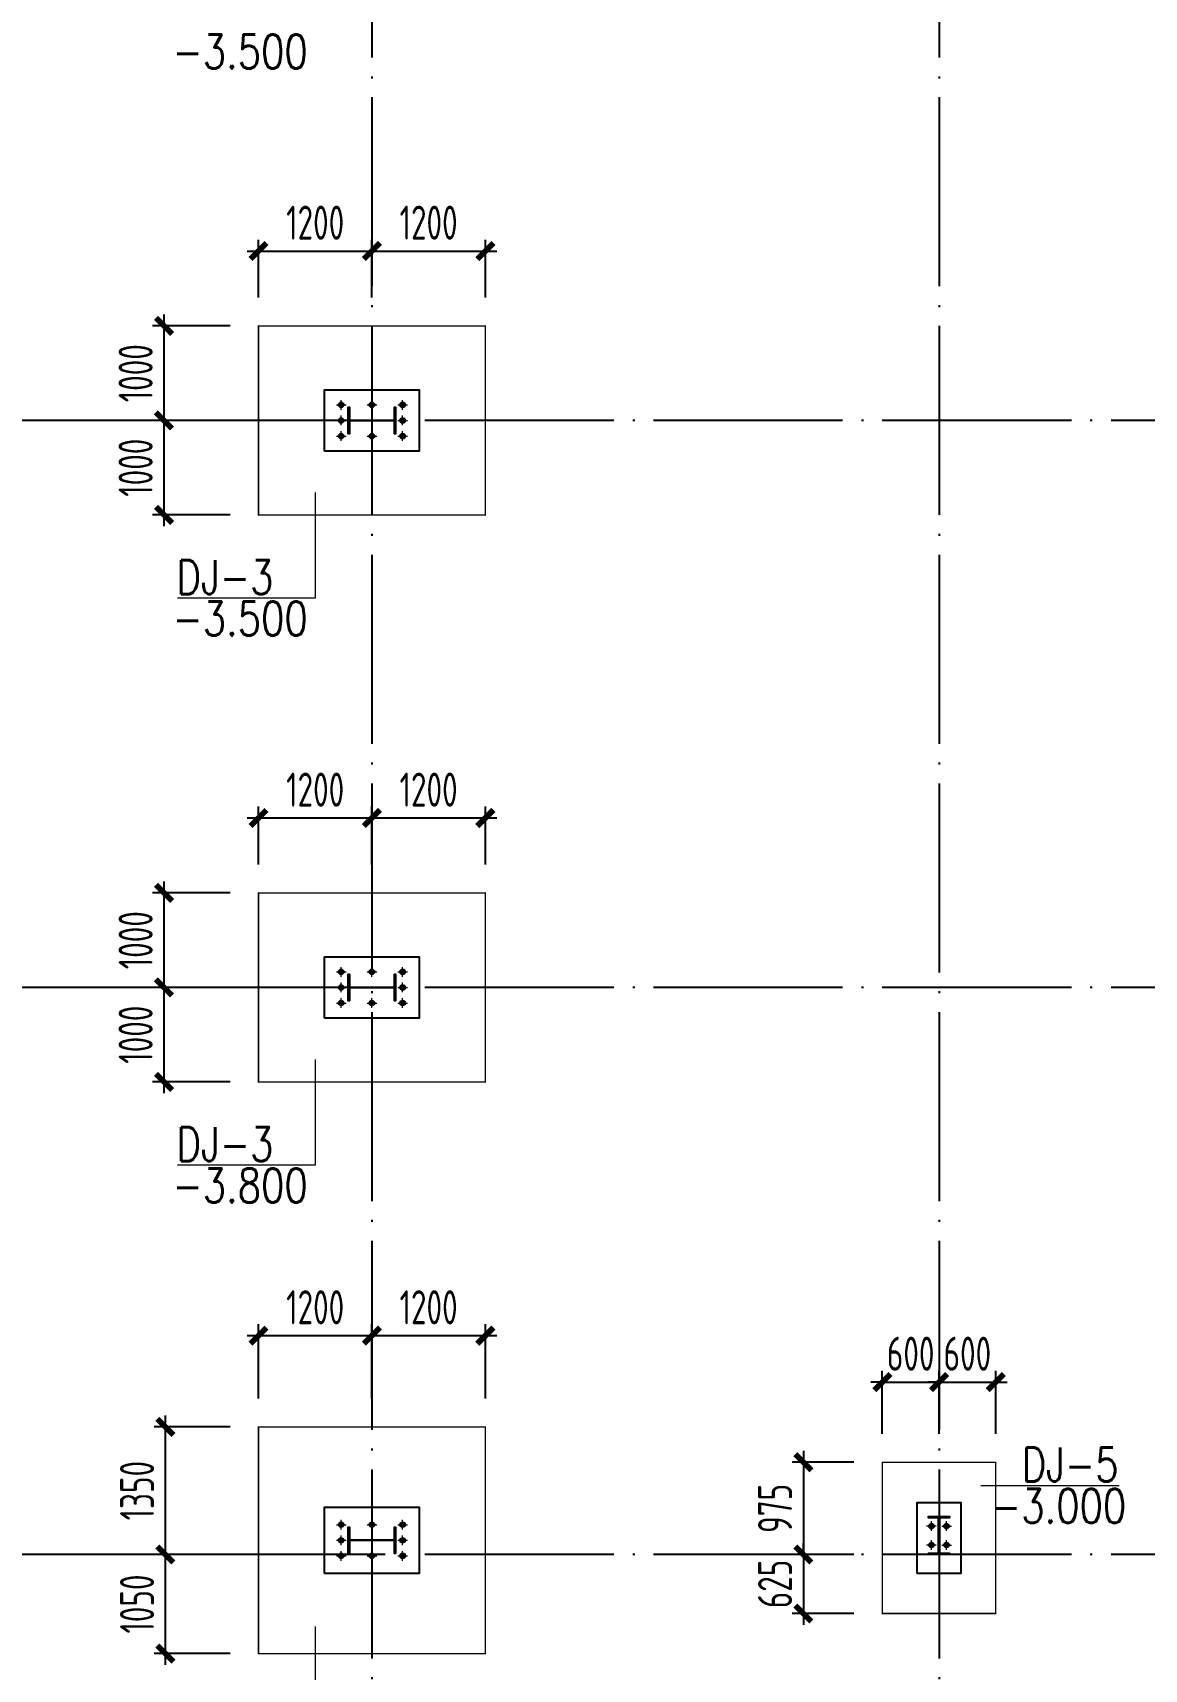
# Model space of a CAD drawing. Extents: x -1389621 to 57380, y -92505 to 283644.
# Drawn here: x -507808 to -496048, y 75852 to 93170 of the extents above; entities that cross this region are included whole.
import ezdxf
from ezdxf.enums import TextEntityAlignment as Align

# ---------------------------------------------------------------- set-up
doc = ezdxf.new("R2010")
doc.units = 0
doc.header["$LTSCALE"] = 100
doc.header["$MEASUREMENT"] = 0
doc.linetypes.add('CENTERX2', pattern=[101.6, 63.5, -12.7, 12.7, -12.7])
doc.linetypes.add('DOTE', pattern=[2.42, 2, -0.2, 0.02, -0.2])
doc.layers.get('0').update_dxf_attribs({"linetype": 'CONTINUOUS'})
doc.layers.get('Defpoints').update_dxf_attribs({"linetype": 'CONTINUOUS'})
for name, color, linetype in [('11000', 4, 'CONTINUOUS'), ('DIM', 3, 'CONTINUOUS'), ('DOTE', 1, 'DOTE'), ('PUB_DIM', 3, 'CONTINUOUS'), ('基础', 41, 'CONTINUOUS'), ('柱子', 3, 'CONTINUOUS'), ('短柱', 2, 'CONTINUOUS')]:
    doc.layers.add(name, color=color, linetype=linetype)
doc.layers.add('PUB_TEXT', color=7, linetype='CONTINUOUS', lineweight=15)
doc.layers.add('轴线', color=1, linetype='CENTERX2', lineweight=13)
doc.styles.add('hztxt', font='txt', dxfattribs={"width": 0.7, "height": 10, "bigfont": 'hztxt.shx'})
doc.styles.add('TSSD_Dimension', font='tssdeng.shx', dxfattribs={"width": 0.7, "bigfont": 'hztxt.shx'})
doc.dimstyles.new('TSSD_100_100', dxfattribs={"dimtxt": 300, "dimasz": 100, "dimexe": 100, "dimexo": 250, "dimgap": 100, "dimtad": 1, "dimdec": 0, "dimzin": 0, "dimdsep": 46, "dimtxsty": 'TSSD_Dimension', "dimblk": 'ARCHTICK', "dimblk1": 'ARCHTICK', "dimblk2": 'ARCHTICK', "dimcen": 0, "dimdle": 100, "dimclrt": 7, "dimadec": 0, "dimazin": 0, "dimtfac": 1, "dimtdec": 0, "dimtix": 1, "dimtmove": 2, "dimatfit": 3, "dimfxl": 0, "dimtolj": 1, "dimtzin": 0, "dimarcsym": 0})

# ---------------------------------------------------------------- blocks, each defined once
blk = doc.blocks.new('_ArchTick')
at = {"color": 0, "linetype": 'ByBlock'}
blk.add_lwpolyline([(-0.71, -0.71, 0.5, 0.5, 0), (0.71, 0.71, 0.5, 0.5, 0)], format="xyseb", dxfattribs=at)
blk = doc.blocks.new('*D1751')
at = {"layer": 'Defpoints', "color": 0, "ltscale": 100}
for p in [(-505419, 90067), (-506419, 89067), (-505419, 89067)]:
    blk.add_point(p, dxfattribs=at)
at = {"layer": 'DIM', "color": 0, "lineweight": -2, "ltscale": 100}
for p, q in [((-505719, 90067), (-506539, 90067)), ((-506419, 90187), (-506419, 88947)), ((-505719, 89067), (-506539, 89067))]:
    blk.add_line(p, q, dxfattribs=at)
at = {"layer": 'DIM', "color": 0, "lineweight": -2, "ltscale": 100, "xscale": 120, "yscale": 120, "zscale": 120}
for p, rotation in [((-506419, 90067), 90), ((-506419, 89067), 270)]:
    blk.add_blockref('_ArchTick', p, dxfattribs=dict(at, rotation=rotation))
at = {"layer": 'DIM', "color": 7, "ltscale": 100, "insert": (-506719, 89567), "char_height": 360, "attachment_point": 5, "rotation": 90, "style": 'TSSD_Dimension'}
blk.add_mtext('\\A1;1000', dxfattribs=at)
blk = doc.blocks.new('*D1752')
at = {"layer": 'Defpoints', "color": 0, "ltscale": 100}
for p in [(-503019, 90860), (-504219, 90067), (-503019, 90067)]:
    blk.add_point(p, dxfattribs=at)
at = {"layer": 'DIM', "color": 0, "lineweight": -2, "ltscale": 100}
for p, q in [((-504219, 90367), (-504219, 90980)), ((-503019, 90367), (-503019, 90980)), ((-504339, 90860), (-502899, 90860))]:
    blk.add_line(p, q, dxfattribs=at)
at = {"layer": 'DIM', "color": 0, "lineweight": -2, "ltscale": 100, "xscale": 120, "yscale": 120, "zscale": 120, "rotation": 180}
blk.add_blockref('_ArchTick', (-504219, 90860), dxfattribs=at)
at = {"layer": 'DIM', "color": 0, "lineweight": -2, "ltscale": 100, "xscale": 120, "yscale": 120, "zscale": 120}
blk.add_blockref('_ArchTick', (-503019, 90860), dxfattribs=at)
at = {"layer": 'DIM', "color": 7, "ltscale": 100, "insert": (-503619, 91160), "char_height": 360, "attachment_point": 5, "style": 'TSSD_Dimension'}
blk.add_mtext('\\A1;1200', dxfattribs=at)
blk = doc.blocks.new('*D1757')
at = {"layer": 'Defpoints', "color": 0, "ltscale": 100}
for p in [(-504219, 90860), (-505419, 90067), (-504219, 90067)]:
    blk.add_point(p, dxfattribs=at)
at = {"layer": 'DIM', "color": 0, "lineweight": -2, "ltscale": 100}
for p, q in [((-505419, 90367), (-505419, 90980)), ((-504219, 90367), (-504219, 90980)), ((-505539, 90860), (-504099, 90860))]:
    blk.add_line(p, q, dxfattribs=at)
at = {"layer": 'DIM', "color": 0, "lineweight": -2, "ltscale": 100, "xscale": 120, "yscale": 120, "zscale": 120, "rotation": 180}
blk.add_blockref('_ArchTick', (-505419, 90860), dxfattribs=at)
at = {"layer": 'DIM', "color": 0, "lineweight": -2, "ltscale": 100, "xscale": 120, "yscale": 120, "zscale": 120}
blk.add_blockref('_ArchTick', (-504219, 90860), dxfattribs=at)
at = {"layer": 'DIM', "color": 7, "ltscale": 100, "insert": (-504819, 91160), "char_height": 360, "attachment_point": 5, "style": 'TSSD_Dimension'}
blk.add_mtext('\\A1;1200', dxfattribs=at)
blk = doc.blocks.new('*D1758')
at = {"layer": 'Defpoints', "color": 0, "ltscale": 100}
for p in [(-505419, 89067), (-506419, 88067), (-505419, 88067)]:
    blk.add_point(p, dxfattribs=at)
at = {"layer": 'DIM', "color": 0, "lineweight": -2, "ltscale": 100}
for p, q in [((-505719, 89067), (-506539, 89067)), ((-506419, 89187), (-506419, 87947)), ((-505719, 88067), (-506539, 88067))]:
    blk.add_line(p, q, dxfattribs=at)
at = {"layer": 'DIM', "color": 0, "lineweight": -2, "ltscale": 100, "xscale": 120, "yscale": 120, "zscale": 120}
for p, rotation in [((-506419, 89067), 90), ((-506419, 88067), 270)]:
    blk.add_blockref('_ArchTick', p, dxfattribs=dict(at, rotation=rotation))
at = {"layer": 'DIM', "color": 7, "ltscale": 100, "insert": (-506719, 88567), "char_height": 360, "attachment_point": 5, "rotation": 90, "style": 'TSSD_Dimension'}
blk.add_mtext('\\A1;1000', dxfattribs=at)
blk = doc.blocks.new('*D1759')
at = {"layer": 'Defpoints', "color": 0, "ltscale": 100}
for p in [(-505419, 84067), (-506419, 83067), (-505419, 83067)]:
    blk.add_point(p, dxfattribs=at)
at = {"layer": 'DIM', "color": 0, "lineweight": -2, "ltscale": 100}
for p, q in [((-506419, 84187), (-506419, 82947)), ((-505719, 84067), (-506539, 84067)), ((-505719, 83067), (-506539, 83067))]:
    blk.add_line(p, q, dxfattribs=at)
at = {"layer": 'DIM', "color": 0, "lineweight": -2, "ltscale": 100, "xscale": 120, "yscale": 120, "zscale": 120}
for p, rotation in [((-506419, 84067), 90), ((-506419, 83067), 270)]:
    blk.add_blockref('_ArchTick', p, dxfattribs=dict(at, rotation=rotation))
at = {"layer": 'DIM', "color": 7, "ltscale": 100, "insert": (-506719, 83567), "char_height": 360, "attachment_point": 5, "rotation": 90, "style": 'TSSD_Dimension'}
blk.add_mtext('\\A1;1000', dxfattribs=at)
blk = doc.blocks.new('*D1760')
at = {"layer": 'Defpoints', "color": 0, "ltscale": 100}
for p in [(-503019, 84860), (-504219, 84067), (-503019, 84067)]:
    blk.add_point(p, dxfattribs=at)
at = {"layer": 'DIM', "color": 0, "lineweight": -2, "ltscale": 100}
for p, q in [((-504219, 84367), (-504219, 84980)), ((-503019, 84367), (-503019, 84980)), ((-504339, 84860), (-502899, 84860))]:
    blk.add_line(p, q, dxfattribs=at)
at = {"layer": 'DIM', "color": 0, "lineweight": -2, "ltscale": 100, "xscale": 120, "yscale": 120, "zscale": 120, "rotation": 180}
blk.add_blockref('_ArchTick', (-504219, 84860), dxfattribs=at)
at = {"layer": 'DIM', "color": 0, "lineweight": -2, "ltscale": 100, "xscale": 120, "yscale": 120, "zscale": 120}
blk.add_blockref('_ArchTick', (-503019, 84860), dxfattribs=at)
at = {"layer": 'DIM', "color": 7, "ltscale": 100, "insert": (-503619, 85160), "char_height": 360, "attachment_point": 5, "style": 'TSSD_Dimension'}
blk.add_mtext('\\A1;1200', dxfattribs=at)
blk = doc.blocks.new('*D1765')
at = {"layer": 'Defpoints', "color": 0, "ltscale": 100}
for p in [(-504219, 84860), (-505419, 84067), (-504219, 84067)]:
    blk.add_point(p, dxfattribs=at)
at = {"layer": 'DIM', "color": 0, "lineweight": -2, "ltscale": 100}
for p, q in [((-505419, 84367), (-505419, 84980)), ((-504219, 84367), (-504219, 84980)), ((-505539, 84860), (-504099, 84860))]:
    blk.add_line(p, q, dxfattribs=at)
at = {"layer": 'DIM', "color": 0, "lineweight": -2, "ltscale": 100, "xscale": 120, "yscale": 120, "zscale": 120, "rotation": 180}
blk.add_blockref('_ArchTick', (-505419, 84860), dxfattribs=at)
at = {"layer": 'DIM', "color": 0, "lineweight": -2, "ltscale": 100, "xscale": 120, "yscale": 120, "zscale": 120}
blk.add_blockref('_ArchTick', (-504219, 84860), dxfattribs=at)
at = {"layer": 'DIM', "color": 7, "ltscale": 100, "insert": (-504819, 85160), "char_height": 360, "attachment_point": 5, "style": 'TSSD_Dimension'}
blk.add_mtext('\\A1;1200', dxfattribs=at)
blk = doc.blocks.new('*D1766')
at = {"layer": 'Defpoints', "color": 0, "ltscale": 100}
for p in [(-505419, 83067), (-506419, 82067), (-505419, 82067)]:
    blk.add_point(p, dxfattribs=at)
at = {"layer": 'DIM', "color": 0, "lineweight": -2, "ltscale": 100}
for p, q in [((-506419, 83187), (-506419, 81947)), ((-505719, 83067), (-506539, 83067)), ((-505719, 82067), (-506539, 82067))]:
    blk.add_line(p, q, dxfattribs=at)
at = {"layer": 'DIM', "color": 0, "lineweight": -2, "ltscale": 100, "xscale": 120, "yscale": 120, "zscale": 120}
for p, rotation in [((-506419, 83067), 90), ((-506419, 82067), 270)]:
    blk.add_blockref('_ArchTick', p, dxfattribs=dict(at, rotation=rotation))
at = {"layer": 'DIM', "color": 7, "ltscale": 100, "insert": (-506719, 82567), "char_height": 360, "attachment_point": 5, "rotation": 90, "style": 'TSSD_Dimension'}
blk.add_mtext('\\A1;1000', dxfattribs=at)
blk = doc.blocks.new('*D1775')
at = {"layer": 'Defpoints', "color": 0, "ltscale": 100}
for p in [(-506404, 78417), (-505419, 78417), (-505419, 77067)]:
    blk.add_point(p, dxfattribs=at)
at = {"layer": 'DIM', "color": 0, "lineweight": -2, "ltscale": 100}
for p, q in [((-506404, 76947), (-506404, 78537)), ((-505719, 78417), (-506524, 78417)), ((-505719, 77067), (-506524, 77067))]:
    blk.add_line(p, q, dxfattribs=at)
at = {"layer": 'DIM', "color": 0, "lineweight": -2, "ltscale": 100, "xscale": 120, "yscale": 120, "zscale": 120}
for p, rotation in [((-506404, 78417), 90), ((-506404, 77067), 270)]:
    blk.add_blockref('_ArchTick', p, dxfattribs=dict(at, rotation=rotation))
at = {"layer": 'DIM', "color": 7, "ltscale": 100, "insert": (-506704, 77742), "char_height": 360, "attachment_point": 5, "rotation": 90, "style": 'TSSD_Dimension'}
blk.add_mtext('\\A1;1350', dxfattribs=at)
blk = doc.blocks.new('*D1776')
at = {"layer": 'Defpoints', "color": 0, "ltscale": 100}
for p in [(-504219, 79382), (-505419, 78417), (-504219, 78417)]:
    blk.add_point(p, dxfattribs=at)
at = {"layer": 'DIM', "color": 0, "lineweight": -2, "ltscale": 100}
for p, q in [((-505419, 78717), (-505419, 79502)), ((-504219, 78717), (-504219, 79502)), ((-505539, 79382), (-504099, 79382))]:
    blk.add_line(p, q, dxfattribs=at)
at = {"layer": 'DIM', "color": 0, "lineweight": -2, "ltscale": 100, "xscale": 120, "yscale": 120, "zscale": 120, "rotation": 180}
blk.add_blockref('_ArchTick', (-505419, 79382), dxfattribs=at)
at = {"layer": 'DIM', "color": 0, "lineweight": -2, "ltscale": 100, "xscale": 120, "yscale": 120, "zscale": 120}
blk.add_blockref('_ArchTick', (-504219, 79382), dxfattribs=at)
at = {"layer": 'DIM', "color": 7, "ltscale": 100, "insert": (-504819, 79682), "char_height": 360, "attachment_point": 5, "style": 'TSSD_Dimension'}
blk.add_mtext('\\A1;1200', dxfattribs=at)
blk = doc.blocks.new('*D1777')
at = {"layer": 'Defpoints', "color": 0, "ltscale": 100}
for p in [(-503019, 79382), (-504219, 78417), (-503019, 78417)]:
    blk.add_point(p, dxfattribs=at)
at = {"layer": 'DIM', "color": 0, "lineweight": -2, "ltscale": 100}
for p, q in [((-504219, 78717), (-504219, 79502)), ((-503019, 78717), (-503019, 79502)), ((-504339, 79382), (-502899, 79382))]:
    blk.add_line(p, q, dxfattribs=at)
at = {"layer": 'DIM', "color": 0, "lineweight": -2, "ltscale": 100, "xscale": 120, "yscale": 120, "zscale": 120, "rotation": 180}
blk.add_blockref('_ArchTick', (-504219, 79382), dxfattribs=at)
at = {"layer": 'DIM', "color": 0, "lineweight": -2, "ltscale": 100, "xscale": 120, "yscale": 120, "zscale": 120}
blk.add_blockref('_ArchTick', (-503019, 79382), dxfattribs=at)
at = {"layer": 'DIM', "color": 7, "ltscale": 100, "insert": (-503619, 79682), "char_height": 360, "attachment_point": 5, "style": 'TSSD_Dimension'}
blk.add_mtext('\\A1;1200', dxfattribs=at)
blk = doc.blocks.new('*D1778')
at = {"layer": 'Defpoints', "color": 0, "ltscale": 100}
for p in [(-506404, 77067), (-505419, 77067), (-505419, 76017)]:
    blk.add_point(p, dxfattribs=at)
at = {"layer": 'DIM', "color": 0, "lineweight": -2, "ltscale": 100}
for p, q in [((-506404, 75897), (-506404, 77187)), ((-505719, 77067), (-506524, 77067)), ((-505719, 76017), (-506524, 76017))]:
    blk.add_line(p, q, dxfattribs=at)
at = {"layer": 'DIM', "color": 0, "lineweight": -2, "ltscale": 100, "xscale": 120, "yscale": 120, "zscale": 120}
for p, rotation in [((-506404, 77067), 90), ((-506404, 76017), 270)]:
    blk.add_blockref('_ArchTick', p, dxfattribs=dict(at, rotation=rotation))
at = {"layer": 'DIM', "color": 7, "ltscale": 100, "insert": (-506704, 76542), "char_height": 360, "attachment_point": 5, "rotation": 90, "style": 'TSSD_Dimension'}
blk.add_mtext('\\A1;1050', dxfattribs=at)
blk = doc.blocks.new('*D1807')
at = {"layer": 'Defpoints', "color": 0, "ltscale": 100}
for p in [(-498819, 78042), (-499654, 77067), (-498819, 77067)]:
    blk.add_point(p, dxfattribs=at)
at = {"layer": 'DIM', "color": 0, "lineweight": -2, "ltscale": 100}
for p, q in [((-499654, 78162), (-499654, 76947)), ((-499119, 78042), (-499774, 78042)), ((-499119, 77067), (-499774, 77067))]:
    blk.add_line(p, q, dxfattribs=at)
at = {"layer": 'DIM', "color": 0, "lineweight": -2, "ltscale": 100, "xscale": 120, "yscale": 120, "zscale": 120}
for p, rotation in [((-499654, 78042), 90), ((-499654, 77067), 270)]:
    blk.add_blockref('_ArchTick', p, dxfattribs=dict(at, rotation=rotation))
at = {"layer": 'DIM', "color": 7, "ltscale": 100, "insert": (-499954, 77554), "char_height": 360, "attachment_point": 5, "rotation": 90, "style": 'TSSD_Dimension'}
blk.add_mtext('\\A1;975', dxfattribs=at)
blk = doc.blocks.new('*D1808')
at = {"layer": 'Defpoints', "color": 0, "ltscale": 100}
for p in [(-498219, 78891), (-498819, 78042), (-498219, 78042)]:
    blk.add_point(p, dxfattribs=at)
at = {"layer": 'DIM', "color": 0, "lineweight": -2, "ltscale": 100}
for p, q in [((-498819, 78342), (-498819, 79011)), ((-498219, 78342), (-498219, 79011)), ((-498819, 78891), (-498939, 78891)), ((-498819, 78891), (-498219, 78891)), ((-498219, 78891), (-498099, 78891))]:
    blk.add_line(p, q, dxfattribs=at)
at = {"layer": 'DIM', "color": 0, "lineweight": -2, "ltscale": 100, "xscale": 120, "yscale": 120, "zscale": 120}
blk.add_blockref('_ArchTick', (-498819, 78891), dxfattribs=at)
at = {"layer": 'DIM', "color": 0, "lineweight": -2, "ltscale": 100, "xscale": 120, "yscale": 120, "zscale": 120, "rotation": 180}
blk.add_blockref('_ArchTick', (-498219, 78891), dxfattribs=at)
at = {"layer": 'DIM', "color": 7, "ltscale": 100, "insert": (-498519, 79191), "char_height": 360, "attachment_point": 5, "style": 'TSSD_Dimension'}
blk.add_mtext('\\A1;600', dxfattribs=at)
blk = doc.blocks.new('*D1805')
at = {"layer": 'Defpoints', "color": 0, "ltscale": 100}
for p in [(-497619, 78891), (-498219, 78042), (-497619, 78042)]:
    blk.add_point(p, dxfattribs=at)
at = {"layer": 'DIM', "color": 0, "lineweight": -2, "ltscale": 100}
for p, q in [((-498219, 78342), (-498219, 79011)), ((-497619, 78342), (-497619, 79011)), ((-498219, 78891), (-498339, 78891)), ((-498219, 78891), (-497619, 78891)), ((-497619, 78891), (-497499, 78891))]:
    blk.add_line(p, q, dxfattribs=at)
at = {"layer": 'DIM', "color": 0, "lineweight": -2, "ltscale": 100, "xscale": 120, "yscale": 120, "zscale": 120}
blk.add_blockref('_ArchTick', (-498219, 78891), dxfattribs=at)
at = {"layer": 'DIM', "color": 0, "lineweight": -2, "ltscale": 100, "xscale": 120, "yscale": 120, "zscale": 120, "rotation": 180}
blk.add_blockref('_ArchTick', (-497619, 78891), dxfattribs=at)
at = {"layer": 'DIM', "color": 7, "ltscale": 100, "insert": (-497919, 79191), "char_height": 360, "attachment_point": 5, "style": 'TSSD_Dimension'}
blk.add_mtext('\\A1;600', dxfattribs=at)
blk = doc.blocks.new('*D1806')
at = {"layer": 'Defpoints', "color": 0, "ltscale": 100}
for p in [(-498819, 77067), (-499654, 76442), (-498819, 76442)]:
    blk.add_point(p, dxfattribs=at)
at = {"layer": 'DIM', "color": 0, "lineweight": -2, "ltscale": 100}
for p, q in [((-499654, 77067), (-499654, 77187)), ((-499119, 77067), (-499774, 77067)), ((-499654, 77067), (-499654, 76442)), ((-499119, 76442), (-499774, 76442)), ((-499654, 76442), (-499654, 76322))]:
    blk.add_line(p, q, dxfattribs=at)
at = {"layer": 'DIM', "color": 0, "lineweight": -2, "ltscale": 100, "xscale": 120, "yscale": 120, "zscale": 120}
for p, rotation in [((-499654, 77067), 270), ((-499654, 76442), 90)]:
    blk.add_blockref('_ArchTick', p, dxfattribs=dict(at, rotation=rotation))
at = {"layer": 'DIM', "color": 7, "ltscale": 100, "insert": (-499954, 76754), "char_height": 360, "attachment_point": 5, "rotation": 90, "style": 'TSSD_Dimension'}
blk.add_mtext('\\A1;625', dxfattribs=at)

msp = doc.modelspace()

# ---------------------------------------------------------------- hatches: boundary and pattern name
h = msp.add_hatch(color=256)
edge = h.paths.add_edge_path()
edge.add_arc((-504544.047, 89231.574), 26, 0, 360)
h = msp.add_hatch(color=256)
edge = h.paths.add_edge_path()
edge.add_arc((-504219.047, 89231.574), 26, 0, 360)
h = msp.add_hatch(color=256)
edge = h.paths.add_edge_path()
edge.add_arc((-503894.047, 89231.574), 26, 0, 360)
h = msp.add_hatch(color=256)
edge = h.paths.add_edge_path()
edge.add_arc((-504544.047, 89066.574), 26, 0, 360)
h = msp.add_hatch(color=256)
edge = h.paths.add_edge_path()
edge.add_arc((-503894.047, 89066.574), 26, 0, 360)
h = msp.add_hatch(color=256)
edge = h.paths.add_edge_path()
edge.add_arc((-504544.047, 88901.574), 26, 0, 360)
h = msp.add_hatch(color=256)
edge = h.paths.add_edge_path()
edge.add_arc((-504219.047, 88901.574), 26, 0, 360)
h = msp.add_hatch(color=256)
edge = h.paths.add_edge_path()
edge.add_arc((-503894.047, 88901.574), 26, 0, 360)
h = msp.add_hatch(color=256)
edge = h.paths.add_edge_path()
edge.add_arc((-504544.047, 83231.574), 26, 0, 360)
h = msp.add_hatch(color=256)
edge = h.paths.add_edge_path()
edge.add_arc((-504219.047, 83231.574), 26, 0, 360)
h = msp.add_hatch(color=256)
edge = h.paths.add_edge_path()
edge.add_arc((-503894.047, 83231.574), 26, 0, 360)
h = msp.add_hatch(color=256)
edge = h.paths.add_edge_path()
edge.add_arc((-504544.047, 83066.574), 26, 0, 360)
h = msp.add_hatch(color=256)
edge = h.paths.add_edge_path()
edge.add_arc((-503894.047, 83066.574), 26, 0, 360)
h = msp.add_hatch(color=256)
edge = h.paths.add_edge_path()
edge.add_arc((-504544.047, 82901.574), 26, 0, 360)
h = msp.add_hatch(color=256)
edge = h.paths.add_edge_path()
edge.add_arc((-504219.047, 82901.574), 26, 0, 360)
h = msp.add_hatch(color=256)
edge = h.paths.add_edge_path()
edge.add_arc((-503894.047, 82901.574), 26, 0, 360)
h = msp.add_hatch(color=256)
edge = h.paths.add_edge_path()
edge.add_arc((-504544.047, 77381.574), 26, 0, 360)
h = msp.add_hatch(color=256)
edge = h.paths.add_edge_path()
edge.add_arc((-504544.047, 77216.574), 26, 0, 360)
h = msp.add_hatch(color=256)
edge = h.paths.add_edge_path()
edge.add_arc((-504219.047, 77381.574), 26, 0, 360)
h = msp.add_hatch(color=256)
edge = h.paths.add_edge_path()
edge.add_arc((-503894.047, 77381.574), 26, 0, 360)
h = msp.add_hatch(color=256)
edge = h.paths.add_edge_path()
edge.add_arc((-503894.047, 77216.574), 26, 0, 360)
h = msp.add_hatch(color=256)
edge = h.paths.add_edge_path()
edge.add_arc((-498299.047, 77366.574), 26, 0, 360)
h = msp.add_hatch(color=256)
edge = h.paths.add_edge_path()
edge.add_arc((-498139.047, 77366.574), 26, 0, 360)
h = msp.add_hatch(color=256)
edge = h.paths.add_edge_path()
edge.add_arc((-504544.047, 77051.574), 26, 0, 360)
h = msp.add_hatch(color=256)
edge = h.paths.add_edge_path()
edge.add_arc((-504219.047, 77051.574), 26, 0, 360)
h = msp.add_hatch(color=256)
edge = h.paths.add_edge_path()
edge.add_arc((-503894.047, 77051.574), 26, 0, 360)
h = msp.add_hatch(color=256)
edge = h.paths.add_edge_path()
edge.add_arc((-498299.047, 77166.574), 26, 0, 360)
h = msp.add_hatch(color=256)
edge = h.paths.add_edge_path()
edge.add_arc((-498139.047, 77166.574), 26, 0, 360)

# ---------------------------------------------------------------- linework, layer by layer
at = {"layer": '11000'}
for centre in [(-504544.047, 89231.574), (-504219.047, 89231.574), (-503894.047, 89231.574), (-504544.047, 89066.574), (-503894.047, 89066.574), (-504544.047, 88901.574), (-504219.047, 88901.574), (-503894.047, 88901.574), (-504544.047, 83231.574), (-504219.047, 83231.574), (-503894.047, 83231.574), (-504544.047, 83066.574), (-503894.047, 83066.574), (-504544.047, 82901.574), (-504219.047, 82901.574), (-503894.047, 82901.574), (-504544.047, 77381.574), (-504544.047, 77216.574), (-504219.047, 77381.574), (-503894.047, 77381.574), (-503894.047, 77216.574), (-498299.047, 77366.574), (-498139.047, 77366.574), (-504544.047, 77051.574), (-504219.047, 77051.574), (-503894.047, 77051.574), (-498299.047, 77166.574), (-498139.047, 77166.574)]:
    msp.add_circle(centre, 26, dxfattribs=at)
at = {"layer": 'DOTE', "linetype": 'DOTE', "ltscale": 10}
for p, q in [((-504219.047, 150566.574), (-504219.047, 75566.574)), ((-498219.047, 150566.574), (-498219.047, 75566.574)), ((-484719.047, 89066.574), (-526141.044, 89066.574)), ((-484719.047, 83066.574), (-526141.044, 83066.574)), ((-484719.047, 77066.574), (-526141.044, 77066.574))]:
    msp.add_line(p, q, dxfattribs=at)
at = {"layer": 'PUB_TEXT'}
for p, q in [((-504815.199, 87188.956), (-504815.199, 88305.857)), ((-506275.911, 87188.956), (-504815.199, 87188.956)), ((-504815.199, 81188.956), (-504815.199, 82305.857)), ((-506275.911, 81188.956), (-504815.199, 81188.956)), ((-497775.652, 77797.633), (-496314.941, 77797.633)), ((-504815.199, 75187.187), (-504815.199, 76304.088))]:
    msp.add_line(p, q, dxfattribs=at)
at = {"layer": '基础', "ltscale": 100, "const_width": 15}
for points in [[(-503019.047, 88066.574), (-503019.047, 90066.574), (-505419.047, 90066.574), (-505419.047, 88066.574)], [(-503019.047, 82066.574), (-503019.047, 84066.574), (-505419.047, 84066.574), (-505419.047, 82066.574)], [(-503019.047, 76016.574), (-503019.047, 78416.574), (-505419.047, 78416.574), (-505419.047, 76016.574)], [(-497619.047, 76441.574), (-497619.047, 78041.574), (-498819.047, 78041.574), (-498819.047, 76441.574)]]:
    msp.add_lwpolyline(points, close=True, dxfattribs=at)
at = {"layer": '柱子', "ltscale": 100}
for points in [[(-504457.047, 89062.574), (-504457.047, 88926.574), (-504469.047, 88926.574), (-504469.047, 89206.574), (-504457.047, 89206.574), (-504457.047, 89070.574), (-503981.047, 89070.574), (-503981.047, 89206.574), (-503969.047, 89206.574), (-503969.047, 88926.574), (-503981.047, 88926.574), (-503981.047, 89062.574)], [(-504457.047, 83062.574), (-504457.047, 82926.574), (-504469.047, 82926.574), (-504469.047, 83206.574), (-504457.047, 83206.574), (-504457.047, 83070.574), (-503981.047, 83070.574), (-503981.047, 83206.574), (-503969.047, 83206.574), (-503969.047, 82926.574), (-503981.047, 82926.574), (-503981.047, 83062.574)], [(-498215.047, 77078.574), (-498109.047, 77078.574), (-498109.047, 77066.574), (-498329.047, 77066.574), (-498329.047, 77078.574), (-498223.047, 77078.574), (-498223.047, 77454.574), (-498329.047, 77454.574), (-498329.047, 77466.574), (-498109.047, 77466.574), (-498109.047, 77454.574), (-498215.047, 77454.574)], [(-504457.047, 77212.574), (-504457.047, 77076.574), (-504469.047, 77076.574), (-504469.047, 77356.574), (-504457.047, 77356.574), (-504457.047, 77220.574), (-503981.047, 77220.574), (-503981.047, 77356.574), (-503969.047, 77356.574), (-503969.047, 77076.574), (-503981.047, 77076.574), (-503981.047, 77212.574)]]:
    msp.add_lwpolyline(points, close=True, dxfattribs=at)
at = {"layer": '短柱', "ltscale": 100}
for points in [[(-504719.047, 88741.574), (-504719.047, 89391.574), (-503719.047, 89391.574), (-503719.047, 88741.574)], [(-504719.047, 82741.574), (-504719.047, 83391.574), (-503719.047, 83391.574), (-503719.047, 82741.574)], [(-498449.047, 76866.574), (-498449.047, 77616.574), (-497989.047, 77616.574), (-497989.047, 76866.574)], [(-504719.047, 76866.574), (-504719.047, 77566.574), (-503719.047, 77566.574), (-503719.047, 76866.574)]]:
    msp.add_lwpolyline(points, close=True, dxfattribs=at)
at = {"layer": '轴线'}
for p, q in [((-504595.047, 89231.574), (-504493.047, 89231.574)), ((-504544.047, 89180.574), (-504544.047, 89282.574)), ((-504270.047, 89231.574), (-504168.047, 89231.574)), ((-504219.047, 89180.574), (-504219.047, 89282.574)), ((-503945.047, 89231.574), (-503843.047, 89231.574)), ((-503894.047, 89180.574), (-503894.047, 89282.574)), ((-504595.047, 89066.574), (-504493.047, 89066.574)), ((-504544.047, 89015.574), (-504544.047, 89117.574)), ((-503945.047, 89066.574), (-503843.047, 89066.574)), ((-503894.047, 89015.574), (-503894.047, 89117.574)), ((-504595.047, 88901.574), (-504493.047, 88901.574)), ((-504544.047, 88850.574), (-504544.047, 88952.574)), ((-504270.047, 88901.574), (-504168.047, 88901.574)), ((-504219.047, 88850.574), (-504219.047, 88952.574)), ((-503945.047, 88901.574), (-503843.047, 88901.574)), ((-503894.047, 88850.574), (-503894.047, 88952.574)), ((-504595.047, 83231.574), (-504493.047, 83231.574)), ((-504544.047, 83180.574), (-504544.047, 83282.574)), ((-504270.047, 83231.574), (-504168.047, 83231.574)), ((-504219.047, 83180.574), (-504219.047, 83282.574)), ((-503945.047, 83231.574), (-503843.047, 83231.574)), ((-503894.047, 83180.574), (-503894.047, 83282.574)), ((-504595.047, 83066.574), (-504493.047, 83066.574)), ((-504544.047, 83015.574), (-504544.047, 83117.574)), ((-503945.047, 83066.574), (-503843.047, 83066.574)), ((-503894.047, 83015.574), (-503894.047, 83117.574)), ((-504595.047, 82901.574), (-504493.047, 82901.574)), ((-504544.047, 82850.574), (-504544.047, 82952.574)), ((-504270.047, 82901.574), (-504168.047, 82901.574)), ((-504219.047, 82850.574), (-504219.047, 82952.574)), ((-503945.047, 82901.574), (-503843.047, 82901.574)), ((-503894.047, 82850.574), (-503894.047, 82952.574)), ((-504544.047, 77330.574), (-504544.047, 77432.574)), ((-504219.047, 77330.574), (-504219.047, 77432.574)), ((-503894.047, 77330.574), (-503894.047, 77432.574)), ((-498299.047, 77315.574), (-498299.047, 77417.574)), ((-498139.047, 77315.574), (-498139.047, 77417.574)), ((-504595.047, 77381.574), (-504493.047, 77381.574)), ((-504544.047, 77165.574), (-504544.047, 77267.574)), ((-504270.047, 77381.574), (-504168.047, 77381.574)), ((-503945.047, 77381.574), (-503843.047, 77381.574)), ((-503894.047, 77165.574), (-503894.047, 77267.574)), ((-498248.047, 77366.574), (-498350.047, 77366.574)), ((-498190.047, 77366.574), (-498088.047, 77366.574)), ((-504595.047, 77216.574), (-504493.047, 77216.574)), ((-504544.047, 77000.574), (-504544.047, 77102.574)), ((-504219.047, 77000.574), (-504219.047, 77102.574)), ((-503945.047, 77216.574), (-503843.047, 77216.574)), ((-503894.047, 77000.574), (-503894.047, 77102.574)), ((-498248.047, 77166.574), (-498350.047, 77166.574)), ((-498299.047, 77115.574), (-498299.047, 77217.574)), ((-498190.047, 77166.574), (-498088.047, 77166.574)), ((-498139.047, 77115.574), (-498139.047, 77217.574)), ((-504595.047, 77051.574), (-504493.047, 77051.574)), ((-504270.047, 77051.574), (-504168.047, 77051.574)), ((-503945.047, 77051.574), (-503843.047, 77051.574))]:
    msp.add_line(p, q, dxfattribs=at)

# ---------------------------------------------------------------- texts
at = {"layer": 'PUB_DIM', "color": 7, "linetype": 'Continuous', "style": 'hztxt', "width": 0.8}
for s, p in [('-3.500', (-505613.164, 92970.873)), ('DJ-3', (-505772.914, 87408.896)), ('-3.500', (-505613.164, 86970.873)), ('DJ-3', (-505772.914, 81408.896)), ('-3.800', (-505613.164, 80970.873)), ('DJ-5', (-496831.553, 78017.573)), ('-3.000', (-496954.82, 77579.55))]:
    msp.add_text(s, height=360, dxfattribs=at).set_placement(p, align=Align.MIDDLE)

# ---------------------------------------------------------------- dimensions: what is measured, and where the dimension line sits
at = {"layer": 'DIM', "ltscale": 100}
for base, p1, p2, picture, middle in [((-504219.047, 90859.579), (-505419.047, 90066.574), (-504219.047, 90066.574), '*D1757', (-504819.047, 91159.579)), ((-503019.047, 90859.579), (-504219.047, 90066.574), (-503019.047, 90066.574), '*D1752', (-503619.047, 91159.579)), ((-504219.047, 84859.579), (-505419.047, 84066.574), (-504219.047, 84066.574), '*D1765', (-504819.047, 85159.579)), ((-503019.047, 84859.579), (-504219.047, 84066.574), (-503019.047, 84066.574), '*D1760', (-503619.047, 85159.579)), ((-504219.047, 79382.195), (-505419.047, 78416.574), (-504219.047, 78416.574), '*D1776', (-504819.047, 79682.195)), ((-503019.047, 79382.195), (-504219.047, 78416.574), (-503019.047, 78416.574), '*D1777', (-503619.047, 79682.195)), ((-498219.047, 78890.89), (-498819.047, 78041.574), (-498219.047, 78041.574), '*D1808', (-498519.047, 79190.89)), ((-497619.047, 78890.89), (-498219.047, 78041.574), (-497619.047, 78041.574), '*D1805', (-497919.047, 79190.89))]:
    dim = msp.add_linear_dim(base=base, p1=p1, p2=p2, dimstyle='TSSD_100_100', override={"dimscale": 1.2}, dxfattribs=at)
    dim.commit()
    dim.dimension.update_dxf_attribs({"geometry": picture, "text_midpoint": middle})
for base, p1, p2, picture, middle in [((-506418.8, 89066.574), (-505419.047, 90066.574), (-505419.047, 89066.574), '*D1751', (-506718.8, 89566.574)), ((-506418.8, 88066.574), (-505419.047, 89066.574), (-505419.047, 88066.574), '*D1758', (-506718.8, 88566.574)), ((-506418.8, 83066.574), (-505419.047, 84066.574), (-505419.047, 83066.574), '*D1759', (-506718.8, 83566.574)), ((-506418.8, 82066.574), (-505419.047, 83066.574), (-505419.047, 82066.574), '*D1766', (-506718.8, 82566.574)), ((-506404.174, 78416.574), (-505419.047, 77066.574), (-505419.047, 78416.574), '*D1775', (-506704.174, 77741.574)), ((-499653.557, 77066.574), (-498819.047, 78041.574), (-498819.047, 77066.574), '*D1807', (-499953.557, 77554.074)), ((-506404.174, 77066.574), (-505419.047, 76016.574), (-505419.047, 77066.574), '*D1778', (-506704.174, 76541.574)), ((-499653.557, 76441.574), (-498819.047, 77066.574), (-498819.047, 76441.574), '*D1806', (-499953.557, 76754.074))]:
    dim = msp.add_linear_dim(base=base, p1=p1, p2=p2, angle=90, dimstyle='TSSD_100_100', override={"dimscale": 1.2}, dxfattribs=at)
    dim.commit()
    dim.dimension.update_dxf_attribs({"geometry": picture, "text_midpoint": middle})

doc.saveas('drawing.dxf')
